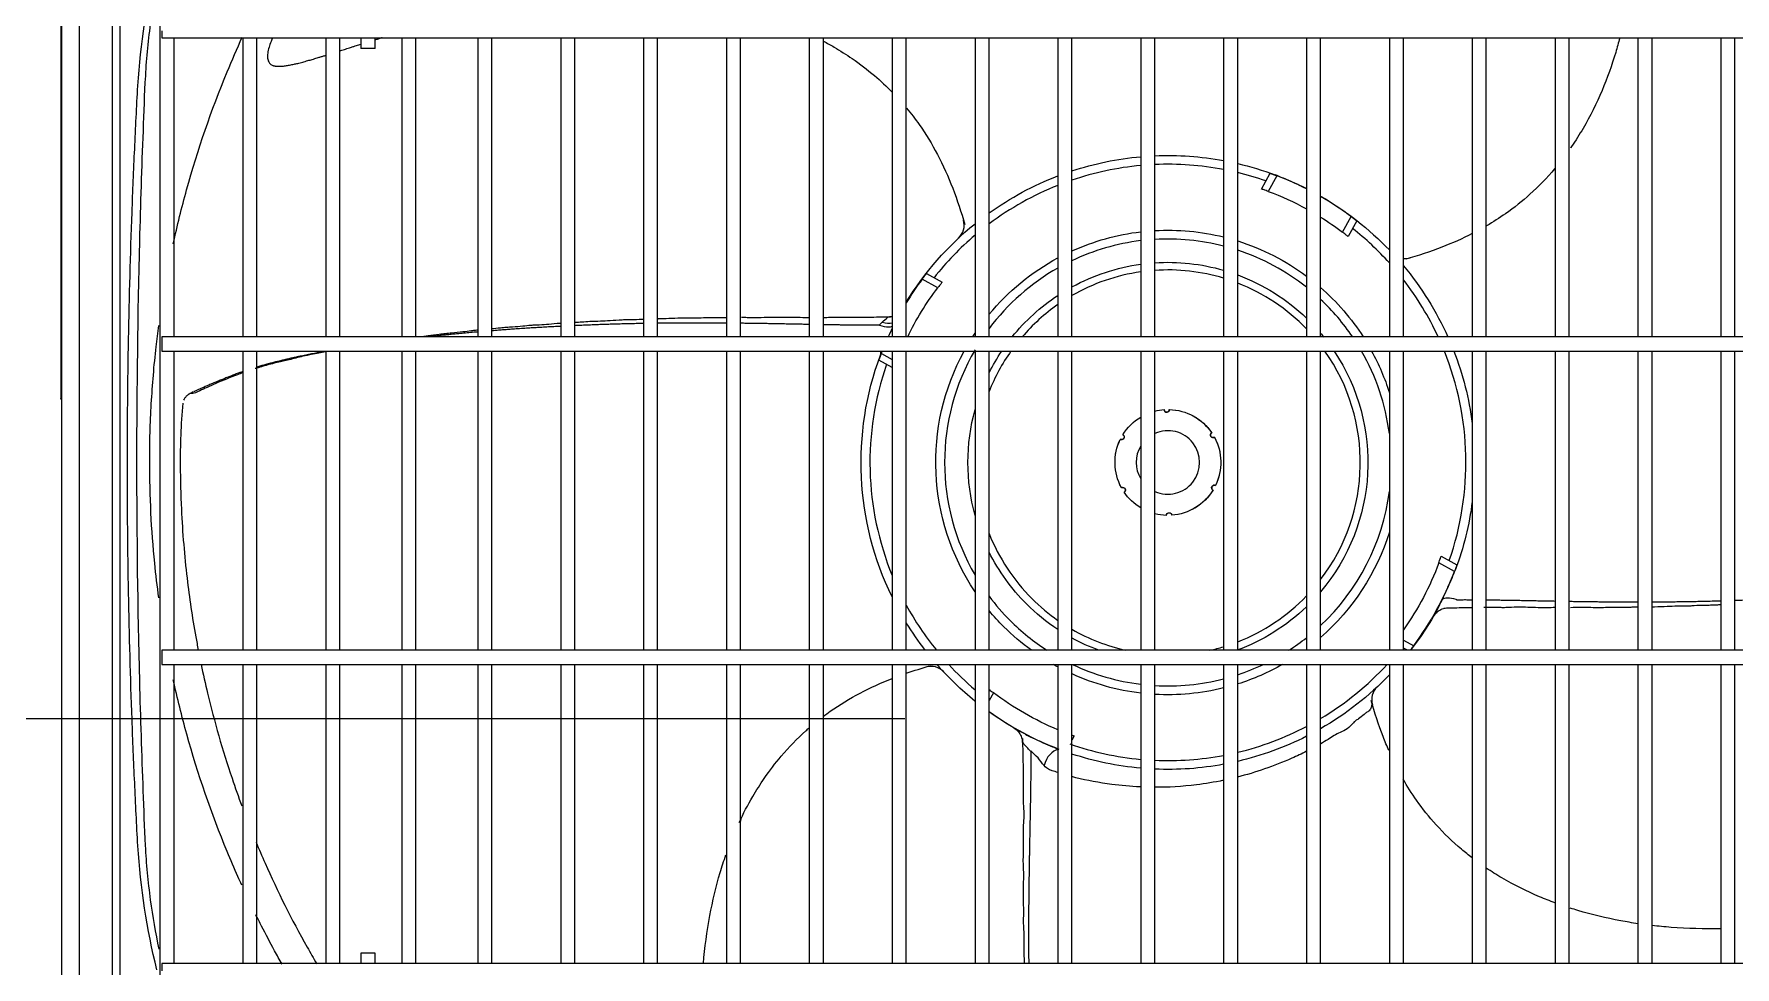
# Model space of a CAD drawing. Header units: millimetres. Extents: x 0 to 504600, y 0 to 118800.
# Drawn here: x 432408.7 to 432891, y 50776.8 to 51041.2 of the extents above; entities that cross this region are included whole.
import ezdxf

# ---------------------------------------------------------------- set-up
doc = ezdxf.new("R2010")
doc.units = ezdxf.units.MM
doc.header["$LTSCALE"] = 200
doc.layers.add('LG-AIRCON', color=240, linetype='Continuous')
doc.layers.add('냉매배관평면도', color=2, linetype='Continuous')

# ---------------------------------------------------------------- blocks, each defined once
blk = doc.blocks.new('UXB1', base_point=(168674.67, -72229.04))
at = {"layer": 'LG-AIRCON', "color": 0}
for p, q in [((168053.54, -72188.36), (168053.54, -71507.37)), ((168058.54, -71507.37), (168058.54, -72188.36)), ((168067.94, -72063.22), (168067.94, -71572.66)), ((168070.06, -71574.19), (168070.06, -72061.7)), ((168053.34, -71589.31), (168053.34, -71785.94)), ((168081.39, -71590.98), (168081.39, -72044.9)), ((168081.96, -71684.76), (168081.96, -71686.76)), ((168081.96, -71686.76), (169266.49, -71686.76)), ((168085.39, -71771.55), (168085.39, -71686.76)), ((168104.89, -71686.76), (168104.89, -71771.55)), ((168108.89, -71771.55), (168108.89, -71686.76)), ((168128.39, -71686.76), (168128.39, -71771.55)), ((168128.39, -71686.76), (168128.39, -71771.55)), ((168132.39, -71771.55), (168132.39, -71686.76)), ((168138.38, -71686.76), (168138.38, -71689.76)), ((168142.38, -71689.76), (168142.38, -71686.76)), ((168149.95, -71686.77), (168149.95, -71771.55)), ((168153.95, -71771.55), (168153.95, -71686.77)), ((168171.52, -71686.77), (168171.52, -71771.55)), ((168175.52, -71771.55), (168175.52, -71686.77)), ((168195.02, -71686.77), (168195.02, -71771.55)), ((168199.01, -71771.55), (168199.01, -71686.77)), ((168218.51, -71686.77), (168218.51, -71771.55)), ((168222.51, -71771.55), (168222.51, -71686.77)), ((168242.01, -71686.77), (168242.01, -71771.55)), ((168246.01, -71771.55), (168246.01, -71686.77)), ((168265.5, -71686.77), (168265.5, -71771.55)), ((168269.5, -71771.55), (168269.5, -71686.77)), ((168289, -71686.77), (168289, -71771.55)), ((168293, -71771.55), (168293, -71686.77)), ((168312.5, -71686.77), (168312.5, -71771.55)), ((168316.5, -71771.55), (168316.5, -71686.77)), ((168335.99, -71686.77), (168335.99, -71771.55)), ((168339.99, -71771.55), (168339.99, -71686.77)), ((168359.49, -71686.77), (168359.49, -71771.55)), ((168363.49, -71771.55), (168363.49, -71686.77)), ((168382.99, -71686.77), (168382.99, -71771.55)), ((168386.99, -71771.55), (168386.99, -71686.77)), ((168406.48, -71686.77), (168406.48, -71771.55)), ((168410.48, -71771.55), (168410.48, -71686.77)), ((168429.98, -71686.77), (168429.98, -71771.55)), ((168433.98, -71771.55), (168433.98, -71686.77)), ((168453.48, -71686.77), (168453.48, -71771.55)), ((168457.47, -71771.55), (168457.47, -71686.77)), ((168476.97, -71686.77), (168476.97, -71771.55)), ((168480.97, -71771.55), (168480.97, -71686.77)), ((168500.47, -71686.77), (168500.47, -71771.55)), ((168504.47, -71771.55), (168504.47, -71686.77)), ((168523.96, -71686.77), (168523.96, -71771.55)), ((168527.96, -71771.55), (168527.96, -71686.77)), ((168393.74, -71729.62), (168396.18, -71725.17)), ((168398.08, -71725.87), (168395.64, -71730.3)), ((168416.68, -71741.84), (168419.11, -71737.41)), ((168420.72, -71738.64), (168418.28, -71743.08)), ((168307.84, -71743.51), (168308.03, -71743.33)), ((168301.93, -71757.61), (168297.5, -71755.18)), ((168298.72, -71753.58), (168303.17, -71756.02)), ((169266.49, -71771.55), (168081.96, -71771.55)), ((168081.96, -71771.55), (168081.96, -71773.55)), ((168081.96, -71773.55), (168081.96, -71775.55)), ((168081.96, -71775.55), (169266.49, -71775.55)), ((168085.39, -71860.33), (168085.39, -71775.55)), ((168104.89, -71775.55), (168104.89, -71860.33)), ((168108.89, -71860.33), (168108.89, -71775.55)), ((168128.39, -71775.55), (168128.39, -71860.33)), ((168132.39, -71860.33), (168132.39, -71775.55)), ((168149.95, -71775.55), (168149.95, -71860.33)), ((168153.95, -71860.33), (168153.95, -71775.55)), ((168171.52, -71775.55), (168171.52, -71860.33)), ((168175.52, -71860.33), (168175.52, -71775.55)), ((168195.02, -71775.55), (168195.02, -71860.33)), ((168199.01, -71860.33), (168199.01, -71775.55)), ((168218.51, -71775.55), (168218.51, -71860.33)), ((168222.51, -71860.33), (168222.51, -71775.55)), ((168242.01, -71775.55), (168242.01, -71860.33)), ((168246.01, -71860.33), (168246.01, -71775.55)), ((168265.5, -71775.55), (168265.5, -71860.33)), ((168269.5, -71860.33), (168269.5, -71775.55)), ((168285.95, -71776.22), (168289, -71777.89)), ((168289, -71775.55), (168289, -71860.33)), ((168293, -71860.33), (168293, -71775.55)), ((168312.5, -71775.55), (168312.5, -71860.33)), ((168316.5, -71860.33), (168316.5, -71775.55)), ((168335.99, -71775.55), (168335.99, -71860.33)), ((168339.99, -71860.33), (168339.99, -71775.55)), ((168359.49, -71775.55), (168359.49, -71860.33)), ((168363.49, -71860.33), (168363.49, -71775.55)), ((168382.99, -71775.55), (168382.99, -71860.33)), ((168386.99, -71860.33), (168386.99, -71775.55)), ((168406.48, -71775.55), (168406.48, -71860.33)), ((168410.48, -71860.33), (168410.48, -71775.55)), ((168429.98, -71775.55), (168429.98, -71860.33)), ((168433.98, -71860.33), (168433.98, -71775.55)), ((168453.48, -71775.55), (168453.48, -71860.33)), ((168457.47, -71860.33), (168457.47, -71775.55)), ((168476.97, -71775.55), (168476.97, -71860.33)), ((168480.97, -71860.33), (168480.97, -71775.55)), ((168500.47, -71775.55), (168500.47, -71860.33)), ((168504.47, -71860.33), (168504.47, -71775.55)), ((168523.96, -71775.55), (168523.96, -71860.33)), ((168527.96, -71860.33), (168527.96, -71775.55)), ((168289, -71780.17), (168285.26, -71778.12)), ((168053.54, -71785.94), (168053.34, -71785.94)), ((168053.34, -71785.94), (168053.34, -71788.94)), ((168444.68, -71833.65), (168449.13, -71836.09)), ((168448.43, -71837.99), (168444, -71835.56)), ((168433.98, -71857.43), (168436.89, -71859.03)), ((169266.49, -71860.33), (168081.96, -71860.33)), ((168081.96, -71860.33), (168081.96, -71862.33)), ((168081.96, -71862.33), (168081.96, -71864.33)), ((168435.11, -71860.33), (168433.98, -71859.71)), ((168081.96, -71864.33), (169266.49, -71864.33)), ((168085.39, -71949.12), (168085.39, -71864.33)), ((168104.89, -71864.33), (168104.89, -71949.12)), ((168108.89, -71949.12), (168108.89, -71864.33)), ((168128.39, -71864.33), (168128.39, -71949.12)), ((168132.39, -71949.12), (168132.39, -71864.33)), ((168149.95, -71864.33), (168149.95, -71949.11)), ((168153.95, -71949.11), (168153.95, -71864.33)), ((168171.52, -71864.33), (168171.52, -71949.11)), ((168175.52, -71949.11), (168175.52, -71864.33)), ((168195.02, -71864.33), (168195.02, -71949.11)), ((168199.01, -71949.11), (168199.01, -71864.33)), ((168218.51, -71864.33), (168218.51, -71949.11)), ((168222.51, -71949.11), (168222.51, -71864.33)), ((168242.01, -71864.33), (168242.01, -71949.11)), ((168246.01, -71949.11), (168246.01, -71864.33)), ((168265.5, -71864.33), (168265.5, -71949.11)), ((168269.5, -71949.11), (168269.5, -71864.33)), ((168289, -71864.33), (168289, -71949.11)), ((168293, -71949.11), (168293, -71864.33)), ((168303.6, -71866.46), (168303.42, -71866.26)), ((168312.5, -71864.33), (168312.5, -71949.11)), ((168316.5, -71949.11), (168316.5, -71864.33)), ((168335.99, -71864.33), (168335.99, -71949.11)), ((168339.99, -71949.11), (168339.99, -71864.33)), ((168359.49, -71864.33), (168359.49, -71949.11)), ((168363.49, -71949.11), (168363.49, -71864.33)), ((168382.99, -71864.33), (168382.99, -71949.11)), ((168386.99, -71949.11), (168386.99, -71864.33)), ((168406.48, -71864.33), (168406.48, -71949.11)), ((168410.48, -71949.11), (168410.48, -71864.33)), ((168429.98, -71864.33), (168429.98, -71949.11)), ((168433.98, -71949.11), (168433.98, -71864.33)), ((168453.48, -71864.33), (168453.48, -71949.11)), ((168457.47, -71949.11), (168457.47, -71864.33)), ((168476.97, -71864.33), (168476.97, -71949.11)), ((168480.97, -71949.11), (168480.97, -71864.33)), ((168500.47, -71864.33), (168500.47, -71949.11)), ((168504.47, -71949.11), (168504.47, -71864.33)), ((168523.96, -71864.33), (168523.96, -71949.11)), ((168527.96, -71949.11), (168527.96, -71864.33)), ((168317.7, -71872.37), (168316.5, -71874.56)), ((168426.54, -71870.7), (168426.35, -71870.88)), ((168340.65, -71884.59), (168339.99, -71885.78)), ((168138.38, -71946.12), (168138.38, -71949.12)), ((168142.38, -71946.12), (168138.38, -71946.12)), ((168142.38, -71949.12), (168142.38, -71946.12)), ((169266.49, -71949.12), (168081.96, -71949.12)), ((168081.96, -71949.12), (168081.96, -71951.12))]:
    blk.add_line(p, q, dxfattribs=at)
at = {"layer": 'LG-AIRCON', "color": 0, "extrusion": (0, 0, -1)}
for centre, radius, start, end in [((-168367.19, -71807.1), 86.99, 71.7788, 84.9192), ((-168367.19, -71807.1), 86.99, 87.5599, 100.4611), ((-168367.19, -71807.1), 86.99, 103.1523, 110.4357), ((-168367.19, -71807.1), 86.99, 54.354, 68.9829), ((-168367.19, -71807.1), 81.91, 110.3267, 118.6663), ((-168367.19, -71807.1), 86.99, 119.8462, 136.2041), ((-168367.19, -71807.1), 81.91, 121.9061, 127.1733), ((-168367.19, -71807.1), 86.99, 31.4717, 51.0407), ((-168367.19, -71807.1), 65.82, 65.5875, 83.2781), ((-168367.19, -71807.1), 65.82, 86.7712, 103.8825), ((-168367.19, -71807.1), 65.82, 107.4994, 126.6469), ((-168367.19, -71807.1), 65.82, 39.6281, 61.7062), ((-168367.19, -71807.1), 56.71, 61.3406, 82.1925), ((-168367.19, -71807.1), 56.71, 86.2537, 106.1662), ((-168367.19, -71807.1), 86.99, 140.1562, 155.8727), ((-168367.19, -71807.1), 81.91, 25.7297, 37.1733), ((-168367.19, -71807.1), 56.71, 110.4244, 133.8468), ((-168367.19, -71807.1), 65.82, 131.1187, 147.3019), ((-168367.19, -71807.1), 56.71, 38.8237, 56.6212), ((-168367.19, -71807.1), 65.82, 32.6925, 33.8006), ((-168367.19, -71807.1), 56.71, 139.7531, 141.1706), ((-168367.19, -71807.1), 86.99, 334.013, 20.4357), ((-168367.19, -71807.1), 65.82, 326.1881, 28.6481), ((-168367.19, -71807.1), 56.71, 26.6287, 33.8063), ((-168367.19, -71807.1), 56.71, 146.1881, 220.2356), ((-168367.19, -71807.1), 65.82, 151.3463, 162.5288), ((-168367.19, -71807.1), 86.99, 158.7281, 172.7104), ((-168054.14, -71788.94), 0.8, 318.5895, 0), ((-168367.19, -71807.1), 56.71, 344.6606, 15.3281), ((-168367.19, -71807.1), 15, 31.5149, 59.0994), ((-168367.19, -71807.1), 15, 31.6151, 59.0993), ((-168367.19, -71807.1), 15, 75.7067, 85.8849), ((-168367.19, -71807.1), 15, 75.707, 85.7851), ((-168366.86, -71792.11), 0.75, 180.1825, 357.3175), ((-168367.19, -71807.1), 15, 91.5149, 145.7851), ((-168367.19, -71807.1), 15, 91.6151, 145.8849), ((-168367.19, -71807.1), 15, 331.6151, 25.8849), ((-168367.19, -71807.1), 15, 331.5149, 25.7851), ((-168354.04, -71799.89), 0.75, 120.1825, 297.3175), ((-168380.01, -71799.32), 0.75, 240.1825, 57.3175), ((-168367.19, -71807.1), 15, 151.5149, 205.7863), ((-168367.19, -71807.1), 15, 151.6151, 205.8849), ((-168354.37, -71814.88), 0.75, 60.1825, 237.3175), ((-168367.19, -71807.1), 15, 300.8995, 325.8849), ((-168367.19, -71807.1), 15, 300.8996, 325.7851), ((-168367.19, -71807.1), 15, 211.6151, 265.8849), ((-168367.19, -71807.1), 15, 211.5137, 265.7851), ((-168380.34, -71814.32), 0.75, 300.1825, 117.3175), ((-168367.19, -71807.1), 86.99, 187.2888, 200.4357), ((-168367.19, -71807.1), 15, 271.6151, 284.293), ((-168367.19, -71807.1), 15, 271.5149, 284.2929), ((-168367.52, -71822.1), 0.75, 0.1825, 177.3175), ((-168367.19, -71807.1), 65.82, 197.46, 228.87), ((-168367.19, -71807.1), 56.71, 315, 333.36), ((-168367.19, -71807.1), 81.91, 200.3267, 215.3728), ((-168367.19, -71807.1), 65.82, 315, 320.3606), ((-168367.19, -71807.1), 56.71, 303.3675, 315), ((-168367.19, -71807.1), 56.71, 226.1419, 249.8006), ((-168367.19, -71807.1), 86.99, 207.6697, 217.7283), ((-168367.19, -71807.1), 86.99, 322.2719, 328.5298), ((-168367.19, -71807.1), 65.82, 306.0225, 315), ((-168367.19, -71807.1), 56.71, 290.1825, 298.6481), ((-168367.19, -71807.1), 86.99, 308.9608, 318.8617), ((-168367.19, -71807.1), 65.82, 298.2825, 299.5987), ((-168367.19, -71807.1), 65.82, 276.7106, 294.4012), ((-168367.19, -71807.1), 65.82, 240.3844, 252.4894), ((-168367.19, -71807.1), 86.99, 223.7974, 240.1554), ((-168367.19, -71807.1), 81.91, 292.3896, 307.1733), ((-168367.19, -71807.1), 65.82, 256.1063, 273.2175), ((-168367.19, -71807.1), 86.99, 297.6697, 305.6475), ((-168367.19, -71807.1), 86.99, 243.1491, 256.8469), ((-168367.19, -71807.1), 86.99, 275.0787, 288.2204), ((-168367.19, -71807.1), 86.99, 259.5381, 272.4392)]:
    blk.add_arc(centre, radius, start, end, dxfattribs=at)
at = {"layer": 'LG-AIRCON', "color": 0}
for radius, start, end in [(84.49, 95.2309, 108.779), (84.49, 79.2259, 92.5124), (84.49, 111.6703, 126.8719), (84.49, 70.7868, 76.4509), (86.91, 63.1224, 69.1851), (86.91, 53.3149, 60.1257), (84.49, 130.3428, 141.7132), (84.49, 41.9985, 51.7132), (63.32, 96.9862, 115.4419), (63.32, 75.5606, 93.3525), (63.32, 51.6487, 71.7863), (63.32, 119.52, 143.19), (54.55, 98.1225, 119.9138), (54.55, 73.17, 93.8925), (86.91, 143.3149, 148.6118), (54.55, 43.9256, 68.7262), (84.49, 24.8886, 37.7673), (54.55, 124.8862, 139.32), (63.32, 34.1663, 46.8731), (86.91, 154.1151, 155.8497), (63.32, 149.7431, 210.2569), (54.55, 144.6525, 158.3381), (54.55, 322.5206, 35.3531), (63.32, 7.4588, 29.8969), (84.49, 340.7868, 21.933), (84.49, 160.7868, 202.2588), (9, 245.7, 114.3), (9, 148.86, 211.14), (63.32, 313.1269, 352.5413), (54.55, 201.6619, 225), (86.91, 323.3149, 339.1851), (54.55, 291.2737, 316.0744), (84.49, 208.5801, 219.0506), (63.32, 216.81, 225), (54.55, 225, 235.1138), (63.32, 225, 237.2006), (54.55, 240.0863, 257.3662), (54.55, 282.6281, 286.83), (63.32, 302.7938, 308.3513), (84.49, 222.6368, 229.6553), (63.32, 244.6538, 263.0137), (63.32, 266.6475, 284.4394), (63.32, 288.2138, 295.3407), (84.49, 300.8221, 317.3623), (86.91, 234.3167, 249.1851), (84.49, 283.5504, 297.7135), (84.49, 250.7868, 264.7704), (84.49, 267.4888, 280.7754)]:
    blk.add_arc((168367.19, -71807.1), radius, start, end, dxfattribs=at)
at = {"layer": 'LG-AIRCON', "color": 0, "extrusion": (5.89787e-06, 5.50525e-06, 1)}
blk.add_arc((168304.42, -71739.87, 0.58), 5, 313.0877, 16.4735, dxfattribs=at)
at = {"layer": 'LG-AIRCON', "color": 0, "extrusion": (5.03151e-06, -5.39034e-06, 1)}
blk.add_arc((168434.43, -71744.33, 1.22), 5, 264.8443, 286.4677, dxfattribs=at)
at = {"layer": 'LG-AIRCON', "color": 0, "extrusion": (-5.25028e-06, 5.62471e-06, 1)}
blk.add_arc((168299.96, -71869.88, -1.27), 5, 43.0877, 106.4725, dxfattribs=at)
at = {"layer": 'LG-AIRCON', "color": 0, "extrusion": (-6.04419e-06, -5.64183e-06, 1)}
blk.add_arc((168429.97, -71874.34, -0.6), 5, 133.0877, 196.4734, dxfattribs=at)
at = {"layer": 'LG-AIRCON', "color": 0}
for centre, major_axis, ratio, start_param, end_param in [((168285.73, -71764.39), (-4.43, 2.32), 0.512974, 1.938544, 2.629244), ((168281, -71774.99), (4.68, -1.75), 0.588101, 0, 0.392495), ((168335.07, -71893.3), (1.75, 4.68), 0.588101, 0.279088, 1.726902)]:
    blk.add_ellipse(centre, major_axis=major_axis, ratio=ratio, start_param=start_param, end_param=end_param, dxfattribs=at)
for points, knots in [([(168072.18, -71808.1), (168072.18, -71784.13), (168072.62, -71760.17), (168073.71, -71730.24), (168073.96, -71724.26), (168074.51, -71712.31), (168074.78, -71706.33), (168075.88, -71688.47), (168077.68, -71676.78), (168080.54, -71665.32)], [0, 0, 0, 0, 0.5, 0.5, 0.625, 0.625, 0.75, 0.75, 1, 1, 1, 1]), ([(168080.69, -71670.66), (168079.94, -71674.39), (168079.3, -71678.15), (168078.06, -71687.09), (168077.55, -71692.3), (168076.96, -71702.7), (168076.8, -71707.91), (168076.19, -71723.53), (168075.86, -71733.95), (168075.06, -71765.21), (168074.78, -71786.06), (168074.78, -71806.9)], [0, 0, 0, 0, 0.084354, 0.084354, 0.19881, 0.19881, 0.313265, 0.313265, 0.542177, 0.542177, 1, 1, 1, 1]), ([(168085.18, -71745.11), (168086.3, -71739.99), (168090.4, -71723.45), (168097.12, -71703.93), (168103.25, -71689.86), (168104.73, -71686.63)], [0, 0, 0, 0, 0.254796, 0.827092, 1, 1, 1, 1]), ([(168113.33, -71686.74), (168113.18, -71687.09), (168112.59, -71688.52), (168111.95, -71690.46), (168111.87, -71692.48), (168112.11, -71693.4), (168112.46, -71693.97), (168112.91, -71694.41), (168113.31, -71694.59), (168113.62, -71694.67)], [0, 0, 0, 0, 0.125875, 0.501642, 0.656556, 0.790033, 0.847053, 0.89779, 1, 1, 1, 1]), ([(168132.5, -71690.43), (168132.55, -71690.41), (168133.06, -71690.25), (168134.04, -71689.94), (168135.3, -71689.54), (168136.53, -71689.15), (168137.52, -71688.84), (168138.19, -71688.63), (168138.38, -71688.57)], [0, 0, 0, 0, 0.02815, 0.268086, 0.508023, 0.66798, 0.907917, 1, 1, 1, 1]), ([(168142.38, -71689.76), (168142.38, -71689.76), (168142.36, -71689.76), (168142.28, -71689.76), (168142.19, -71689.76), (168141.95, -71689.76), (168141.79, -71689.76), (168141.44, -71689.76), (168141.24, -71689.76), (168140.81, -71689.76), (168140.58, -71689.76), (168140.14, -71689.76), (168139.91, -71689.76), (168139.49, -71689.76), (168139.29, -71689.76), (168138.94, -71689.76), (168138.79, -71689.76), (168138.56, -71689.76), (168138.47, -71689.76), (168138.4, -71689.76), (168138.38, -71689.76), (168138.38, -71689.76)], [0, 0, 0, 0, 0.072796, 0.072796, 0.180355, 0.180355, 0.287914, 0.287914, 0.395473, 0.395473, 0.503031, 0.503031, 0.61059, 0.61059, 0.718149, 0.718149, 0.825708, 0.825708, 0.933267, 0.933267, 1, 1, 1, 1]), ([(168142.38, -71687.32), (168142.69, -71687.23), (168143.35, -71687.03), (168144.02, -71686.82), (168144.38, -71686.71), (168144.4, -71686.7)], [0, 0, 0, 0, 0.464341, 0.973106, 1, 1, 1, 1]), ([(168269.57, -71687.74), (168270.56, -71688.27), (168273.32, -71689.81), (168278.21, -71692.92), (168283.8, -71697.17), (168287.46, -71700.57), (168289.1, -71702.24)], [0, 0, 0, 0, 0.139399, 0.390327, 0.714739, 1, 1, 1, 1]), ([(168495.28, -71686.79), (168494.93, -71688.16), (168493.53, -71693.21), (168490.44, -71701.92), (168486.03, -71710.79), (168482.69, -71716.06), (168481.42, -71717.89), (168481.31, -71718.04)], [0, 0, 0, 0, 0.124316, 0.45964, 0.807719, 0.983963, 1, 1, 1, 1]), ([(168113.5, -71694.63), (168113.64, -71694.68), (168113.9, -71694.74), (168114.2, -71694.79), (168114.65, -71694.83), (168115.02, -71694.84), (168115.46, -71694.84), (168115.97, -71694.81), (168116.42, -71694.77), (168117.02, -71694.69), (168117.54, -71694.61), (168118.18, -71694.5), (168118.78, -71694.38), (168119.54, -71694.21), (168120.33, -71694.03), (168121.14, -71693.83), (168121.87, -71693.64), (168122.61, -71693.44), (168123.49, -71693.19), (168124.4, -71692.93), (168125.46, -71692.62), (168126.41, -71692.33), (168127.38, -71692.03), (168128, -71691.84), (168128.33, -71691.74), (168128.38, -71691.73)], [0, 0, 0, 0, 0.061068, 0.102482, 0.143896, 0.18531, 0.226724, 0.268138, 0.309552, 0.350965, 0.392379, 0.433793, 0.475207, 0.516621, 0.578742, 0.620156, 0.66157, 0.702984, 0.744398, 0.806519, 0.847933, 0.910054, 0.951468, 0.992881, 1, 1, 1, 1]), ([(168293.09, -71706.66), (168294.35, -71708.18), (168297.54, -71712.35), (168302.11, -71719.86), (168306.35, -71729.41), (168308.61, -71736.18), (168309.58, -71739.68)], [0, 0, 0, 0, 0.160983, 0.427877, 0.710763, 1, 1, 1, 1]), ([(168476.98, -71723.69), (168476.93, -71723.75), (168474.72, -71726.37), (168470.29, -71730.95), (168463.69, -71736.22), (168459.4, -71738.97), (168457.56, -71740.05)], [0, 0, 0, 0, 0.009856, 0.405385, 0.751633, 1, 1, 1, 1]), ([(168396.18, -71725.17), (168396.18, -71725.17), (168396.21, -71725.18), (168396.35, -71725.23), (168396.46, -71725.27), (168396.72, -71725.36), (168396.88, -71725.42), (168397.23, -71725.55), (168397.43, -71725.63), (168397.78, -71725.76), (168397.93, -71725.81), (168398.08, -71725.87)], [0, 0, 0, 0, 0.211758, 0.211758, 0.423432, 0.423432, 0.636431, 0.636431, 0.852021, 0.852021, 1, 1, 1, 1]), ([(168406.05, -71729.3), (168405.84, -71729.2), (168405.64, -71729.1), (168404.47, -71728.56), (168403.5, -71728.13), (168401.67, -71727.31), (168400.8, -71726.93), (168399.15, -71726.22), (168398.35, -71725.89), (168397.56, -71725.59)], [0, 0, 0, 0, 0.07319, 0.07319, 0.416738, 0.416738, 0.719921, 0.719921, 1, 1, 1, 1]), ([(168395.64, -71730.3), (168395.43, -71730.22), (168395.21, -71730.14), (168394.81, -71729.99), (168394.61, -71729.92), (168394.28, -71729.81), (168394.13, -71729.75), (168393.9, -71729.68), (168393.82, -71729.65), (168393.75, -71729.62), (168393.74, -71729.62), (168393.74, -71729.62)], [0, 0, 0, 0, 0.21816, 0.21816, 0.436362, 0.436362, 0.653817, 0.653817, 0.868707, 0.868707, 1, 1, 1, 1]), ([(168419.11, -71737.41), (168419.3, -71737.54), (168419.48, -71737.68), (168419.82, -71737.94), (168419.99, -71738.07), (168420.27, -71738.28), (168420.39, -71738.38), (168420.58, -71738.53), (168420.65, -71738.58), (168420.71, -71738.63), (168420.72, -71738.64), (168420.72, -71738.64)], [0, 0, 0, 0, 0.217793, 0.217793, 0.435623, 0.435623, 0.652794, 0.652794, 0.867695, 0.867695, 1, 1, 1, 1]), ([(168418.28, -71743.08), (168418.28, -71743.08), (168418.25, -71743.06), (168418.14, -71742.97), (168418.05, -71742.9), (168417.83, -71742.73), (168417.7, -71742.62), (168417.4, -71742.39), (168417.23, -71742.26), (168416.93, -71742.03), (168416.81, -71741.94), (168416.68, -71741.84)], [0, 0, 0, 0, 0.211356, 0.211356, 0.422617, 0.422617, 0.635365, 0.635365, 0.851032, 0.851032, 1, 1, 1, 1]), ([(168453.5, -71742.26), (168450.71, -71743.67), (168444.53, -71746.38), (168438.12, -71748.52), (168434.61, -71749.49)], [0, 0, 0, 0, 0.466455, 1, 1, 1, 1]), ([(168297.5, -71755.18), (168297.63, -71755), (168297.77, -71754.82), (168298.03, -71754.47), (168298.16, -71754.31), (168298.37, -71754.03), (168298.47, -71753.9), (168298.61, -71753.72), (168298.67, -71753.65), (168298.71, -71753.59), (168298.72, -71753.57), (168298.72, -71753.58)], [0, 0, 0, 0, 0.217793, 0.217793, 0.435623, 0.435623, 0.652794, 0.652794, 0.867695, 0.867695, 1, 1, 1, 1]), ([(168303.17, -71756.02), (168303.17, -71756.02), (168303.15, -71756.05), (168303.06, -71756.16), (168302.99, -71756.25), (168302.82, -71756.46), (168302.71, -71756.6), (168302.48, -71756.9), (168302.35, -71757.07), (168302.12, -71757.36), (168302.02, -71757.49), (168301.93, -71757.61)], [0, 0, 0, 0, 0.211356, 0.211356, 0.422617, 0.422617, 0.635365, 0.635365, 0.851032, 0.851032, 1, 1, 1, 1]), ([(168195.01, -71767.67), (168194.95, -71767.68), (168193.73, -71767.77), (168191.7, -71767.98), (168189.57, -71768.13), (168187.83, -71768.2), (168186.2, -71768.28), (168184.09, -71768.56), (168181.77, -71768.7), (168179.59, -71768.84), (168177.56, -71769.04), (168176.26, -71769.19), (168175.48, -71769.28)], [0, 0, 0, 0, 0.008799, 0.183646, 0.34505, 0.408603, 0.460825, 0.566791, 0.701254, 0.778856, 0.862109, 1, 1, 1, 1]), ([(168218.51, -71766.55), (168218.33, -71766.56), (168217.2, -71766.65), (168215.48, -71766.69), (168213.27, -71766.71), (168210.88, -71766.8), (168208.35, -71767.01), (168206.21, -71767.11), (168204.48, -71767.14), (168202.9, -71767.17), (168201.12, -71767.37), (168199.7, -71767.44), (168199.02, -71767.47)], [0, 0, 0, 0, 0.026236, 0.165323, 0.245888, 0.332132, 0.514466, 0.68062, 0.745287, 0.79789, 0.90324, 1, 1, 1, 1]), ([(168218.49, -71767.73), (168217.98, -71767.74), (168217.13, -71767.75), (168215.62, -71767.79), (168214.26, -71767.82), (168212.57, -71767.86), (168211.05, -71767.9), (168209.4, -71767.95), (168207.92, -71767.99), (168206.45, -71768.04), (168204.81, -71768.1), (168203.34, -71768.16), (168201.7, -71768.22), (168200.37, -71768.28), (168199.36, -71768.32), (168199.02, -71768.34)], [0, 0, 0, 0, 0.079108, 0.130174, 0.232307, 0.283373, 0.385506, 0.462105, 0.538704, 0.615303, 0.691903, 0.794035, 0.845101, 0.947234, 1, 1, 1, 1]), ([(168241.95, -71766.09), (168241.67, -71766.1), (168240.36, -71766.13), (168238.95, -71766.11), (168237.33, -71766.09), (168236.5, -71766.1), (168234.97, -71766.19), (168233.19, -71766.27), (168231.02, -71766.23), (168228.49, -71766.22), (168225.62, -71766.36), (168223.65, -71766.44), (168222.57, -71766.45), (168222.52, -71766.45)], [0, 0, 0, 0, 0.047203, 0.219949, 0.250675, 0.278328, 0.333689, 0.467407, 0.546264, 0.63201, 0.815334, 0.990362, 1, 1, 1, 1]), ([(168242.03, -71767.63), (168241.91, -71767.63), (168241.46, -71767.62), (168240.54, -71767.61), (168239.24, -71767.61), (168237.78, -71767.6), (168236.32, -71767.59), (168234.85, -71767.59), (168233.37, -71767.59), (168232.04, -71767.59), (168230.53, -71767.6), (168229.17, -71767.6), (168227.49, -71767.61), (168226.16, -71767.62), (168224.52, -71767.64), (168223.42, -71767.65), (168222.65, -71767.66), (168222.54, -71767.66)], [0, 0, 0, 0, 0.018658, 0.069393, 0.145495, 0.221596, 0.297698, 0.3738, 0.449902, 0.526003, 0.576738, 0.678207, 0.728941, 0.83041, 0.881145, 0.982614, 1, 1, 1, 1]), ([(168265.54, -71768), (168265.09, -71767.99), (168264.17, -71767.97), (168262.91, -71767.95), (168261.65, -71767.92), (168260.39, -71767.9), (168259.14, -71767.87), (168257.89, -71767.85), (168256.65, -71767.83), (168255.4, -71767.8), (168254.15, -71767.78), (168252.89, -71767.76), (168251.63, -71767.74), (168250.19, -71767.72), (168248.9, -71767.7), (168247.42, -71767.68), (168246.56, -71767.67), (168246.03, -71767.66), (168246, -71767.66)], [0, 0, 0, 0, 0.071605, 0.144526, 0.19314, 0.266061, 0.338983, 0.387597, 0.460518, 0.533439, 0.582053, 0.654974, 0.727896, 0.77651, 0.873738, 0.922352, 0.995273, 1, 1, 1, 1]), ([(168265.52, -71766.16), (168265.38, -71766.15), (168264.3, -71766.1), (168261.23, -71765.97), (168258.14, -71766.09), (168255.67, -71766.03), (168254.42, -71766), (168252.59, -71766.02), (168250.63, -71766.2), (168248.13, -71766.08), (168246.84, -71766.04), (168246.33, -71766.03)], [0, 0, 0, 0, 0.020061, 0.161151, 0.438961, 0.54767, 0.590018, 0.628584, 0.811988, 0.925322, 1, 1, 1, 1]), ([(168288.98, -71765.84), (168287.03, -71765.91), (168283.06, -71766.02), (168278.84, -71766.05), (168275.99, -71766.07), (168274.76, -71766.05), (168273.45, -71766.07), (168272.36, -71766.04), (168271.35, -71766.05), (168270.41, -71766.09), (168269.81, -71766.13), (168269.47, -71766.15)], [0, 0, 0, 0, 0.295836, 0.599217, 0.63578, 0.724251, 0.792145, 0.857546, 0.898871, 0.942551, 1, 1, 1, 1]), ([(168285.31, -71768.22), (168285.31, -71768.22), (168285.31, -71768.22), (168285.6, -71767.91), (168285.9, -71767.61), (168286.21, -71767.34)], [0, 0, 0, 0, 0.000046, 0.000046, 1, 1, 1, 1]), ([(168286.21, -71767.34), (168286.72, -71766.88), (168287.23, -71766.44), (168287.79, -71766), (168287.89, -71765.9), (168287.86, -71765.88)], [0, 0, 0, 0, 0.677972, 0.677972, 1, 1, 1, 1]), ([(168289.01, -71765.74), (168288.61, -71765.87), (168288.18, -71765.96), (168287.76, -71765.9), (168287.75, -71765.89)], [0, 0, 0, 0, 0.962907, 1, 1, 1, 1]), ([(168078.49, -71806.9), (168078.51, -71804.16), (168078.55, -71798.67), (168078.92, -71790.49), (168079.49, -71782.36), (168080.23, -71774.98), (168080.81, -71770.31), (168081.08, -71768.33)], [0, 0, 0, 0, 0.213165, 0.424969, 0.635409, 0.844484, 1, 1, 1, 1]), ([(168171.54, -71769.64), (168171.33, -71769.65), (168170.75, -71769.69), (168169.27, -71769.83), (168167.09, -71770.19), (168164.54, -71770.38), (168162.26, -71770.61), (168159.97, -71770.91), (168157.7, -71771.24), (168155.79, -71771.43), (168154.77, -71771.55)], [0, 0, 0, 0, 0.037568, 0.099793, 0.235444, 0.406173, 0.503648, 0.608785, 0.82508, 1, 1, 1, 1]), ([(168171.54, -71770.12), (168171.32, -71770.14), (168170.47, -71770.22), (168169.31, -71770.32), (168167.74, -71770.46), (168166.32, -71770.59), (168164.73, -71770.75), (168163.3, -71770.89), (168161.88, -71771.03), (168160.32, -71771.19), (168158.94, -71771.34), (168157.82, -71771.46), (168157.31, -71771.52), (168157.1, -71771.54)], [0, 0, 0, 0, 0.045948, 0.175933, 0.240925, 0.370909, 0.468398, 0.565886, 0.663374, 0.760863, 0.890847, 0.955839, 1, 1, 1, 1]), ([(168194.92, -71768.53), (168194.63, -71768.55), (168193.68, -71768.6), (168192.42, -71768.66), (168190.8, -71768.75), (168189.36, -71768.84), (168187.74, -71768.93), (168186.13, -71769.03), (168184.68, -71769.13), (168183.06, -71769.23), (168181.59, -71769.34), (168179.95, -71769.45), (168178.48, -71769.56), (168177.03, -71769.67), (168176.07, -71769.75), (168175.58, -71769.79), (168175.57, -71769.79)], [0, 0, 0, 0, 0.043677, 0.144139, 0.194371, 0.294833, 0.370179, 0.445526, 0.545988, 0.596219, 0.696681, 0.772028, 0.847375, 0.922721, 0.998068, 1, 1, 1, 1]), ([(168285.31, -71768.22), (168285.15, -71768.22), (168284.74, -71768.22), (168283.9, -71768.22), (168282.98, -71768.23), (168282.04, -71768.22), (168281.2, -71768.22), (168280.38, -71768.22), (168279.43, -71768.21), (168278.43, -71768.21), (168277.31, -71768.19), (168276.32, -71768.18), (168275.26, -71768.17), (168274.26, -71768.15), (168273.25, -71768.14), (168272.1, -71768.12), (168271.08, -71768.11), (168270.15, -71768.09), (168269.66, -71768.08), (168269.46, -71768.07)], [0, 0, 0, 0, 0.033268, 0.086429, 0.166172, 0.219334, 0.272495, 0.325657, 0.378819, 0.458561, 0.511723, 0.591466, 0.644627, 0.697789, 0.777532, 0.830693, 0.910436, 0.963598, 1, 1, 1, 1]), ([(168285.45, -71768.24), (168286.35, -71768.53), (168287.21, -71768.68), (168288.36, -71768.69), (168288.74, -71768.62), (168289.03, -71768.5)], [0, 0, 0, 0, 0.604116, 0.604116, 1, 1, 1, 1]), ([(168128.34, -71775.71), (168127.69, -71775.84), (168125.53, -71776.3), (168123.42, -71776.7), (168119.92, -71777.47), (168117.88, -71778.1), (168115.51, -71778.61), (168113.7, -71779.01), (168111.89, -71779.48), (168110.42, -71779.91), (168109.47, -71780.2), (168108.87, -71780.38), (168108.56, -71780.47), (168108.4, -71780.52)], [0, 0, 0, 0, 0.098734, 0.346332, 0.396322, 0.571696, 0.645977, 0.72631, 0.812723, 0.903867, 0.955533, 0.977657, 1, 1, 1, 1]), ([(168128.32, -71775.62), (168128.1, -71775.66), (168127.32, -71775.81), (168126.27, -71776), (168124.9, -71776.26), (168123.81, -71776.47), (168122.46, -71776.75), (168121.38, -71776.97), (168120.18, -71777.22), (168119.11, -71777.45), (168117.92, -71777.72), (168116.74, -71778), (168115.69, -71778.25), (168114.64, -71778.5), (168113.59, -71778.77), (168112.56, -71779.04), (168111.55, -71779.31), (168110.55, -71779.59), (168109.62, -71779.86), (168109.07, -71780.02), (168108.89, -71780.07)], [0, 0, 0, 0, 0.032531, 0.11396, 0.154675, 0.236104, 0.276818, 0.358248, 0.398962, 0.460034, 0.521106, 0.582177, 0.643249, 0.683964, 0.745036, 0.806107, 0.846822, 0.907894, 0.968965, 1, 1, 1, 1]), ([(168285.26, -71778.12), (168285.26, -71778.12), (168285.27, -71778.08), (168285.32, -71777.94), (168285.36, -71777.84), (168285.45, -71777.58), (168285.51, -71777.42), (168285.64, -71777.06), (168285.71, -71776.86), (168285.84, -71776.51), (168285.9, -71776.37), (168285.95, -71776.22)], [0, 0, 0, 0, 0.211758, 0.211758, 0.423432, 0.423432, 0.636431, 0.636431, 0.852021, 0.852021, 1, 1, 1, 1]), ([(168104.89, -71781.7), (168104.38, -71781.88), (168101.8, -71782.82), (168098.38, -71784.21), (168094.8, -71785.77), (168093.01, -71786.66), (168091.89, -71787.2), (168091.01, -71787.52), (168090.09, -71787.6), (168089.64, -71787.69), (168089.45, -71787.71)], [0, 0, 0, 0, 0.085996, 0.432677, 0.579521, 0.710147, 0.777201, 0.826739, 0.904569, 1, 1, 1, 1]), ([(168104.89, -71781.37), (168104.61, -71781.46), (168104, -71781.68), (168103.16, -71781.98), (168102.37, -71782.27), (168101.59, -71782.57), (168100.82, -71782.87), (168099.96, -71783.21), (168099.22, -71783.51), (168098.49, -71783.81), (168097.88, -71784.06), (168097.28, -71784.32), (168096.6, -71784.6), (168095.93, -71784.89), (168095.28, -71785.17), (168094.76, -71785.39), (168094.21, -71785.63), (168093.75, -71785.83), (168093.22, -71786.07), (168092.81, -71786.25), (168092.33, -71786.45), (168091.92, -71786.63), (168091.57, -71786.79), (168091.2, -71786.95), (168091.04, -71787.02), (168090.99, -71787.04)], [0, 0, 0, 0, 0.047147, 0.107974, 0.148526, 0.189077, 0.249904, 0.290456, 0.351283, 0.391834, 0.432386, 0.472937, 0.513489, 0.574316, 0.614867, 0.655419, 0.69597, 0.736522, 0.777073, 0.817625, 0.858176, 0.898727, 0.939279, 0.97983, 1, 1, 1, 1]), ([(168087.9, -71790.27), (168087.61, -71793.3), (168087.18, -71799.23), (168087.12, -71809.24), (168087.36, -71819.57), (168088.06, -71830.21), (168089.27, -71842.26), (168090.75, -71852.25), (168092.02, -71859.06), (168092.27, -71860.33)], [0, 0, 0, 0, 0.125694, 0.246952, 0.424132, 0.567334, 0.705272, 0.945108, 1, 1, 1, 1]), ([(168090.79, -71787.13), (168090.47, -71787.3), (168089.83, -71787.66), (168089.09, -71788.07), (168088.6, -71788.62), (168088.26, -71789.13), (168088.12, -71789.41)], [0, 0, 0, 0, 0.181976, 0.413188, 0.708779, 1, 1, 1, 1]), ([(168366.09, -71792.13), (168366.09, -71792.32), (168366.27, -71792.72), (168366.76, -71792.9), (168367.15, -71792.82), (168367.39, -71792.65), (168367.55, -71792.38), (168367.59, -71792.19), (168367.59, -71792.09)], [0, 0, 0, 0, 0.25, 0.5, 0.625, 0.75, 0.875, 1, 1, 1, 1]), ([(168379.61, -71798.66), (168379.45, -71798.76), (168379.19, -71799.12), (168379.28, -71799.63), (168379.54, -71799.92), (168379.81, -71800.05), (168380.12, -71800.06), (168380.31, -71799.99), (168380.39, -71799.94)], [0, 0, 0, 0, 0.25, 0.5, 0.625, 0.75, 0.875, 1, 1, 1, 1]), ([(168080.54, -71950.89), (168077.66, -71939.35), (168075.87, -71927.64), (168074.77, -71909.79), (168074.51, -71903.82), (168073.96, -71891.89), (168073.71, -71885.92), (168072.62, -71856.05), (168072.18, -71832.07), (168072.18, -71808.1)], [0, 0, 0, 0, 0.25, 0.25, 0.375, 0.375, 0.5, 0.5, 1, 1, 1, 1]), ([(168074.78, -71806.9), (168074.78, -71827.63), (168075.05, -71848.36), (168075.85, -71879.43), (168076.18, -71889.79), (168076.77, -71905.32), (168076.94, -71910.5), (168077.49, -71920.83), (168077.97, -71925.95), (168079.3, -71935.74), (168080.11, -71940.41), (168081.09, -71945.05)], [0, 0, 0, 0, 0.44833, 0.44833, 0.672495, 0.672495, 0.784577, 0.784577, 0.89666, 0.89666, 1, 1, 1, 1]), ([(168081.08, -71845.46), (168080.64, -71842.21), (168079.7, -71834.2), (168078.7, -71821.34), (168078.56, -71811.73), (168078.49, -71806.9)], [0, 0, 0, 0, 0.254972, 0.625378, 1, 1, 1, 1]), ([(168380.71, -71813.64), (168380.55, -71813.55), (168380.11, -71813.5), (168379.71, -71813.83), (168379.59, -71814.21), (168379.61, -71814.51), (168379.76, -71814.78), (168379.91, -71814.91), (168379.99, -71814.95)], [0, 0, 0, 0, 0.25, 0.5, 0.625, 0.75, 0.875, 1, 1, 1, 1]), ([(168444, -71835.56), (168444.08, -71835.34), (168444.16, -71835.12), (168444.3, -71834.72), (168444.37, -71834.52), (168444.49, -71834.19), (168444.54, -71834.04), (168444.62, -71833.82), (168444.65, -71833.74), (168444.67, -71833.66), (168444.68, -71833.65), (168444.68, -71833.65)], [0, 0, 0, 0, 0.21816, 0.21816, 0.436362, 0.436362, 0.653817, 0.653817, 0.868707, 0.868707, 1, 1, 1, 1]), ([(168445, -71845.96), (168445.1, -71845.76), (168445.19, -71845.55), (168445.73, -71844.39), (168446.17, -71843.41), (168446.98, -71841.58), (168447.37, -71840.72), (168448.08, -71839.06), (168448.41, -71838.26), (168448.7, -71837.48)], [0, 0, 0, 0, 0.07319, 0.07319, 0.416738, 0.416738, 0.719921, 0.719921, 1, 1, 1, 1]), ([(168449.13, -71836.09), (168449.13, -71836.09), (168449.11, -71836.13), (168449.06, -71836.26), (168449.03, -71836.37), (168448.93, -71836.63), (168448.88, -71836.79), (168448.74, -71837.15), (168448.67, -71837.35), (168448.54, -71837.7), (168448.49, -71837.84), (168448.43, -71837.99)], [0, 0, 0, 0, 0.211758, 0.211758, 0.423432, 0.423432, 0.636431, 0.636431, 0.852021, 0.852021, 1, 1, 1, 1]), ([(168442.78, -71850.33), (168443.03, -71849.97), (168443.65, -71849.26), (168444.98, -71848.57), (168446.06, -71848.23), (168446.62, -71848.31), (168446.63, -71848.31)], [0, 0, 0, 0, 0.282775, 0.623842, 0.989494, 1, 1, 1, 1]), ([(168448.94, -71845.97), (168448.03, -71845.68), (168447.17, -71845.53), (168445.78, -71845.52), (168445.26, -71845.68), (168445, -71845.96)], [0, 0, 0, 0, 0.5, 0.5, 1, 1, 1, 1]), ([(168445.4, -71848.37), (168447.36, -71848.3), (168450.05, -71848.23), (168452.74, -71848.19), (168453.47, -71848.18)], [0, 0, 0, 0, 0.728232, 1, 1, 1, 1]), ([(168449.07, -71845.99), (168449.23, -71845.99), (168449.64, -71845.99), (168450.49, -71845.99), (168451.41, -71845.98), (168452.35, -71845.99), (168453, -71845.99), (168453.37, -71845.99), (168453.47, -71845.99)], [0, 0, 0, 0, 0.114118, 0.296477, 0.570016, 0.752375, 0.934735, 1, 1, 1, 1]), ([(168456.8, -71848.15), (168456.97, -71848.15), (168457.39, -71848.15), (168458.4, -71848.14), (168459.63, -71848.16), (168460.94, -71848.14), (168462.02, -71848.17), (168463.04, -71848.16), (168464.66, -71848.09), (168466.49, -71847.92), (168469.3, -71848.08), (168473.06, -71848.23), (168475.45, -71848.15), (168476.98, -71848.15)], [0, 0, 0, 0, 0.023979, 0.057821, 0.139707, 0.202549, 0.263082, 0.301331, 0.341759, 0.491813, 0.616194, 0.749702, 1, 1, 1, 1]), ([(168457.47, -71846.02), (168457.72, -71846.02), (168458.25, -71846.03), (168459.13, -71846.04), (168460.12, -71846.05), (168461.13, -71846.07), (168462.29, -71846.09), (168463.31, -71846.1), (168464.47, -71846.13), (168465.65, -71846.15), (168466.84, -71846.17), (168467.89, -71846.19), (168468.97, -71846.21), (168470.2, -71846.24), (168471.48, -71846.26), (168472.73, -71846.29), (168473.99, -71846.31), (168475.24, -71846.34), (168476.23, -71846.35), (168476.76, -71846.36), (168476.97, -71846.37)], [0, 0, 0, 0, 0.040122, 0.086532, 0.132942, 0.202558, 0.248968, 0.318584, 0.364994, 0.43461, 0.504225, 0.550636, 0.597046, 0.666662, 0.736277, 0.782688, 0.852303, 0.921919, 0.968329, 1, 1, 1, 1]), ([(168480.98, -71846.44), (168481.15, -71846.44), (168481.79, -71846.45), (168482.76, -71846.47), (168484.19, -71846.49), (168485.48, -71846.51), (168486.96, -71846.53), (168488.29, -71846.54), (168489.61, -71846.56), (168491.09, -71846.57), (168492.39, -71846.58), (168493.84, -71846.6), (168495.14, -71846.6), (168496.6, -71846.61), (168498.06, -71846.62), (168499.35, -71846.62), (168500.15, -71846.62), (168500.46, -71846.62)], [0, 0, 0, 0, 0.027433, 0.102463, 0.152482, 0.252522, 0.302541, 0.377571, 0.4526, 0.50262, 0.602659, 0.652679, 0.727708, 0.802738, 0.877767, 0.952797, 1, 1, 1, 1]), ([(168481.31, -71848.18), (168482.33, -71848.14), (168483.93, -71848.02), (168486.57, -71848.15), (168489.84, -71848.22), (168493.02, -71848.07), (168495.43, -71848.1), (168497.05, -71848.12), (168497.88, -71848.11), (168499.02, -71848.04), (168499.93, -71848), (168500.46, -71847.98)], [0, 0, 0, 0, 0.153476, 0.264532, 0.383214, 0.619071, 0.799507, 0.831601, 0.860485, 0.918311, 1, 1, 1, 1]), ([(168504.47, -71846.61), (168504.83, -71846.61), (168505.53, -71846.6), (168506.89, -71846.6), (168508.22, -71846.59), (168509.86, -71846.57), (168511.18, -71846.55), (168512.82, -71846.53), (168514.13, -71846.51), (168515.78, -71846.48), (168517.1, -71846.46), (168518.77, -71846.42), (168520.12, -71846.39), (168521.82, -71846.35), (168523.01, -71846.32), (168523.86, -71846.29), (168524.04, -71846.29)], [0, 0, 0, 0, 0.054128, 0.105118, 0.207098, 0.258088, 0.360068, 0.411058, 0.513038, 0.564028, 0.666008, 0.716998, 0.818978, 0.869968, 0.971948, 1, 1, 1, 1]), ([(168504.48, -71847.99), (168504.71, -71847.99), (168506.24, -71847.98), (168508.76, -71847.85), (168511.05, -71847.75), (168512.86, -71847.76), (168514.09, -71847.76), (168515.29, -71847.71), (168516.97, -71847.57), (168518.9, -71847.52), (168521.11, -71847.5), (168522.7, -71847.44), (168523.64, -71847.38), (168524.03, -71847.35)], [0, 0, 0, 0, 0.032499, 0.217887, 0.394885, 0.465501, 0.52211, 0.573462, 0.630237, 0.769056, 0.849466, 0.935544, 1, 1, 1, 1]), ([(168527.94, -71846.16), (168528.43, -71846.15), (168529.57, -71846.11), (168531.05, -71846.05), (168532.69, -71845.99), (168534.17, -71845.93), (168535.83, -71845.85), (168537.34, -71845.78), (168538.84, -71845.71), (168540.5, -71845.62), (168541.96, -71845.55), (168543.58, -71845.46), (168545.03, -71845.37), (168546.43, -71845.29), (168547.19, -71845.24), (168547.46, -71845.23)], [0, 0, 0, 0, 0.075374, 0.176188, 0.226595, 0.327409, 0.403019, 0.47863, 0.55424, 0.629851, 0.730665, 0.781072, 0.881886, 0.957497, 1, 1, 1, 1]), ([(168436.89, -71859.03), (168436.75, -71859.21), (168436.61, -71859.39), (168436.35, -71859.74), (168436.23, -71859.9), (168436.03, -71860.16), (168435.95, -71860.26), (168435.89, -71860.34)], [0, 0, 0, 0, 0.355398, 0.355398, 0.710856, 0.710856, 1, 1, 1, 1]), ([(168104.6, -71926.88), (168104.23, -71926.07), (168102.81, -71922.92), (168096.81, -71908.98), (168090.42, -71890.42), (168086.32, -71873.9), (168085.19, -71868.74)], [0, 0, 0, 0, 0.043362, 0.168663, 0.74173, 1, 1, 1, 1]), ([(168093.07, -71864.33), (168093.64, -71867.06), (168096.04, -71877.79), (168099.88, -71891.17), (168103.65, -71901.83), (168104.61, -71904.44)], [0, 0, 0, 0, 0.204786, 0.80511, 1, 1, 1, 1]), ([(168269.43, -71879.08), (168270.1, -71878.58), (168273.42, -71876.16), (168279.8, -71872.28), (168285.88, -71869.55), (168288.99, -71868.33)], [0, 0, 0, 0, 0.112654, 0.555033, 1, 1, 1, 1]), ([(168316.49, -71871.43), (168316.59, -71871.51), (168316.71, -71871.6), (168316.99, -71871.82), (168317.15, -71871.95), (168317.45, -71872.18), (168317.58, -71872.27), (168317.7, -71872.37)], [0, 0, 0, 0, 0.33514, 0.33514, 0.728378, 0.728378, 1, 1, 1, 1]), ([(168425.11, -71875.69), (168425.08, -71875.7), (168425.05, -71875.74), (168424.97, -71875.93), (168424.93, -71876.1), (168424.78, -71876.6), (168424.66, -71876.95), (168424.23, -71877.55), (168423.9, -71877.69), (168423.34, -71878.07), (168423.08, -71878.28), (168422.31, -71878.96), (168421.76, -71879.37), (168420.93, -71879.95), (168420.65, -71880.11), (168420.12, -71880.51), (168419.89, -71880.77), (168419.18, -71881.63), (168418.63, -71882.16), (168417.4, -71883.01), (168416.72, -71883.33), (168415.41, -71883.85), (168414.84, -71884.16), (168413.74, -71884.85), (168413.19, -71885.24), (168411.92, -71886.01), (168411.22, -71886.42), (168410.51, -71886.81)], [0, 0, 0, 0, 0.020274, 0.020274, 0.047518, 0.047518, 0.102008, 0.102008, 0.156498, 0.156498, 0.210988, 0.210988, 0.319967, 0.319967, 0.374457, 0.374457, 0.428947, 0.428947, 0.537926, 0.537926, 0.646906, 0.646906, 0.755886, 0.755886, 0.864865, 0.864865, 1, 1, 1, 1]), ([(168429.85, -71888.77), (168429.28, -71887.46), (168427.37, -71882.81), (168425.77, -71878.03), (168424.81, -71874.53)], [0, 0, 0, 0, 0.284303, 1, 1, 1, 1]), ([(168245.63, -71909.1), (168246.8, -71906.61), (168249.02, -71902.36), (168253.01, -71896.08), (168257.87, -71889.7), (168262.33, -71885.08), (168265.15, -71882.58), (168265.46, -71882.31)], [0, 0, 0, 0, 0.248237, 0.430741, 0.666692, 0.9639, 1, 1, 1, 1]), ([(168323.5, -71882.32), (168323.49, -71882.32), (168323.5, -71882.32), (168323.49, -71882.32), (168323.52, -71882.34), (168323.55, -71882.35), (168323.96, -71882.6), (168324.68, -71883.19), (168325.47, -71884.33), (168325.91, -71885.49), (168325.92, -71886.22), (168325.9, -71886.49)], [0, 0, 0, 0, 0.033603, 0.066016, 0.071783, 0.077551, 0.090545, 0.331487, 0.591566, 0.854337, 1, 1, 1, 1]), ([(168325.93, -71885.32), (168326, -71887.27), (168326.1, -71891.24), (168326.14, -71895.45), (168326.15, -71898.31), (168326.14, -71899.54), (168326.16, -71900.85), (168326.13, -71901.94), (168326.14, -71902.95), (168326.21, -71904.57), (168326.38, -71906.41), (168326.22, -71909.21), (168326.06, -71913.07), (168326.17, -71916.16), (168326.12, -71918.62), (168326.09, -71919.88), (168326.11, -71921.7), (168326.29, -71923.66), (168326.15, -71926.48), (168326.08, -71929.76), (168326.23, -71932.93), (168326.2, -71935.34), (168326.18, -71936.97), (168326.18, -71937.8), (168326.28, -71939.33), (168326.36, -71941.11), (168326.31, -71943.28), (168326.3, -71945.81), (168326.4, -71947.73), (168326.46, -71948.96), (168326.46, -71949.13)], [0, 0, 0, 0, 0.086927, 0.17607, 0.186813, 0.212809, 0.232759, 0.251976, 0.264118, 0.276953, 0.324589, 0.364075, 0.406459, 0.489914, 0.52257, 0.535292, 0.546877, 0.601972, 0.636018, 0.672402, 0.744707, 0.800023, 0.809861, 0.818716, 0.836443, 0.879261, 0.904512, 0.931969, 0.990672, 1, 1, 1, 1]), ([(168327.43, -71888.09), (168326.96, -71887.57), (168326.52, -71887.06), (168326.09, -71886.5), (168325.99, -71886.41), (168325.97, -71886.44)], [0, 0, 0, 0, 0.677972, 0.677972, 1, 1, 1, 1]), ([(168328.3, -71888.98), (168328.3, -71888.98), (168328.3, -71888.98), (168327.99, -71888.69), (168327.7, -71888.39), (168327.43, -71888.09)], [0, 0, 0, 0, 0.000046, 0.000046, 1, 1, 1, 1]), ([(168328.34, -71884.91), (168328.54, -71885.01), (168328.74, -71885.1), (168329.91, -71885.65), (168330.88, -71886.08), (168332.72, -71886.9), (168333.58, -71887.28), (168334.96, -71887.87), (168335.48, -71888.09), (168336, -71888.3)], [0, 0, 0, 0, 0.08108, 0.08108, 0.461663, 0.461663, 0.79753, 0.79753, 1, 1, 1, 1]), ([(168340, -71884.37), (168340.14, -71884.42), (168340.27, -71884.46), (168340.48, -71884.53), (168340.56, -71884.56), (168340.63, -71884.59), (168340.65, -71884.59), (168340.65, -71884.59)], [0, 0, 0, 0, 0.355105, 0.355105, 0.755417, 0.755417, 1, 1, 1, 1]), ([(168328.3, -71888.98), (168328.3, -71889.14), (168328.3, -71889.56), (168328.31, -71890.4), (168328.31, -71891.32), (168328.31, -71892.26), (168328.31, -71893.09), (168328.31, -71893.91), (168328.3, -71894.87), (168328.29, -71895.87), (168328.28, -71896.99), (168328.27, -71897.97), (168328.26, -71899.04), (168328.24, -71900.04), (168328.22, -71901.05), (168328.21, -71902.2), (168328.19, -71903.22), (168328.17, -71904.38), (168328.15, -71905.56), (168328.13, -71906.76), (168328.11, -71907.81), (168328.08, -71908.88), (168328.06, -71910.12), (168328.04, -71911.39), (168328.01, -71912.64), (168327.98, -71913.9), (168327.96, -71915.15), (168327.94, -71916.4), (168327.92, -71917.64), (168327.89, -71918.9), (168327.87, -71920.15), (168327.85, -71921.41), (168327.83, -71922.67), (168327.81, -71924.1), (168327.79, -71925.4), (168327.77, -71926.87), (168327.75, -71928.2), (168327.74, -71929.53), (168327.72, -71931), (168327.71, -71932.3), (168327.7, -71933.76), (168327.69, -71935.05), (168327.69, -71936.52), (168327.68, -71937.97), (168327.68, -71939.44), (168327.68, -71940.92), (168327.68, -71942.25), (168327.68, -71943.77), (168327.69, -71945.13), (168327.7, -71946.81), (168327.71, -71948.02), (168327.72, -71948.9), (168327.72, -71949.12)], [0, 0, 0, 0, 0.009657, 0.02509, 0.048239, 0.063672, 0.079104, 0.094537, 0.109969, 0.133118, 0.148551, 0.1717, 0.187132, 0.202565, 0.225714, 0.241146, 0.264295, 0.279728, 0.302877, 0.326025, 0.341458, 0.356891, 0.380039, 0.403188, 0.418621, 0.44177, 0.464919, 0.480351, 0.5035, 0.526649, 0.542082, 0.56523, 0.588379, 0.603812, 0.634677, 0.65011, 0.673259, 0.696407, 0.71184, 0.742705, 0.758138, 0.781287, 0.804435, 0.827584, 0.850733, 0.873882, 0.897031, 0.912464, 0.943329, 0.958761, 0.989626, 1, 1, 1, 1]), ([(168332.08, -71893.02), (168331.5, -71892.4), (168331, -71891.56), (168329.74, -71890.11), (168328.98, -71889.5), (168328.33, -71888.85)], [0, 0, 0, 0, 0.5, 0.5, 1, 1, 1, 1]), ([(168335.99, -71894.98), (168335.44, -71894.8), (168334.9, -71894.62), (168334.05, -71894.37), (168333.73, -71894.24), (168332.98, -71893.8), (168332.53, -71893.49), (168332.08, -71893.02)], [0, 0, 0, 0, 0.427919, 0.427919, 0.71396, 0.71396, 1, 1, 1, 1]), ([(168406.49, -71888.96), (168405.11, -71889.65), (168403.72, -71890.31), (168397.18, -71893.21), (168392, -71894.97), (168386.93, -71896.26)], [0, 0, 0, 0, 0.21097, 0.21097, 1, 1, 1, 1]), ([(168359.34, -71899.06), (168356.56, -71898.93), (168353.88, -71898.69), (168347.68, -71897.88), (168344.27, -71897.23), (168340.71, -71896.34), (168340.33, -71896.24), (168339.94, -71896.14)], [0, 0, 0, 0, 0.387206, 0.387206, 0.93276, 0.93276, 1, 1, 1, 1]), ([(168382.92, -71897.18), (168380.35, -71897.72), (168377.81, -71898.14), (168371.22, -71898.96), (168367.24, -71899.17), (168363.42, -71899.16)], [0, 0, 0, 0, 0.378219, 0.378219, 1, 1, 1, 1]), ([(168453.42, -71919.15), (168452.4, -71918.37), (168448.8, -71915.48), (168443.34, -71910.21), (168437.92, -71903.41), (168435.06, -71898.89), (168433.87, -71896.82)], [0, 0, 0, 0, 0.130207, 0.467681, 0.763107, 1, 1, 1, 1]), ([(168108.65, -71914.72), (168109.48, -71916.69), (168113.75, -71926.65), (168119.5, -71938.17), (168124.93, -71947.6), (168125.86, -71949.17)], [0, 0, 0, 0, 0.170646, 0.861893, 1, 1, 1, 1]), ([(168235.5, -71949.12), (168235.86, -71944.56), (168237.02, -71935.88), (168239.44, -71925.63), (168241.28, -71919.98), (168241.86, -71918.33)], [0, 0, 0, 0, 0.437836, 0.834264, 1, 1, 1, 1]), ([(168476.93, -71931.9), (168475.47, -71931.36), (168470.32, -71929.33), (168463.78, -71926.08), (168458.9, -71923.02), (168457.46, -71922.05)], [0, 0, 0, 0, 0.214057, 0.763166, 1, 1, 1, 1]), ([(168116.02, -71949.25), (168115.3, -71947.99), (168113.32, -71944.43), (168110.87, -71939.79), (168109.15, -71936.39), (168108.62, -71935.33)], [0, 0, 0, 0, 0.275017, 0.774969, 1, 1, 1, 1]), ([(168500.45, -71937.8), (168498.82, -71937.56), (168493.09, -71936.6), (168486.69, -71935.08), (168481.98, -71933.62), (168481.26, -71933.39)], [0, 0, 0, 0, 0.251534, 0.886152, 1, 1, 1, 1]), ([(168523.96, -71939.27), (168519.25, -71939.28), (168512.75, -71939.16), (168506.25, -71938.54), (168504.45, -71938.33)], [0, 0, 0, 0, 0.723565, 1, 1, 1, 1])]:
    blk.add_open_spline(points, degree=3, knots=knots, dxfattribs=at)
for points, degree in [([(168406.49, -71729.51), (168406.34, -71729.44), (168406.19, -71729.37), (168406.05, -71729.3)], 3), ([(168307.84, -71743.51), (168307.79, -71743.56), (168308.08, -71743.29)], 2), ([(168285.45, -71768.24), (168285.41, -71768.23), (168285.36, -71768.22), (168285.31, -71768.22)], 3), ([(168289, -71769.07), (168288.62, -71769.89), (168288.25, -71770.72), (168287.88, -71771.55)], 3), ([(168286.15, -71775.55), (168285.98, -71775.94), (168285.83, -71776.34), (168285.68, -71776.73)], 3), ([(168354.41, -71799.26), (168354.67, -71799.42), (168354.83, -71800), (168354.54, -71800.54), (168353.96, -71800.72), (168353.69, -71800.58)], 2), ([(168354.01, -71814.26), (168354.27, -71814.11), (168354.86, -71814.26), (168355.18, -71814.78), (168355.04, -71815.37), (168354.79, -71815.54)], 2), ([(168366.8, -71822.1), (168366.8, -71821.79), (168367.22, -71821.36), (168367.83, -71821.34), (168368.28, -71821.76), (168368.29, -71822.06)], 2), ([(168444.23, -71847.5), (168444.49, -71846.99), (168444.75, -71846.48), (168445, -71845.96)], 3), ([(168448.94, -71845.97), (168448.98, -71845.98), (168449.02, -71845.99), (168449.07, -71845.99)], 3), ([(168292.95, -71866.85), (168295.19, -71866.07), (168297.46, -71865.36), (168299.77, -71864.72)], 3), ([(168303.6, -71866.46), (168303.64, -71866.51), (168303.38, -71866.22)], 2), ([(168426.54, -71870.7), (168426.59, -71870.65), (168426.31, -71870.92)], 2), ([(168326.8, -71884.14), (168327.3, -71884.41), (168327.82, -71884.66), (168328.34, -71884.91)], 3), ([(168328.33, -71888.85), (168328.31, -71888.89), (168328.31, -71888.94), (168328.31, -71888.98)], 3), ([(168245.96, -71909.2), (168246.06, -71908.75), (168246.14, -71908.3), (168246.21, -71907.84)], 3)]:
    blk.add_open_spline(points, degree=degree, dxfattribs=at)

msp = doc.modelspace()

# ---------------------------------------------------------------- linework, layer by layer
at = {"layer": '냉매배관평면도'}
msp.add_lwpolyline([(429269.85, 55935.83), (429269.85, 49939.86), (430088.59, 49939.86), (432337.31, 49939.86), (432337.31, 50847.21), (432655.6, 50847.21)], dxfattribs=at)

# ---------------------------------------------------------------- block references
at = {"layer": 'LG-AIRCON', "color": 7}
msp.add_blockref('UXB1', (433037.69, 50497.81), dxfattribs=at)

doc.saveas('drawing.dxf')
